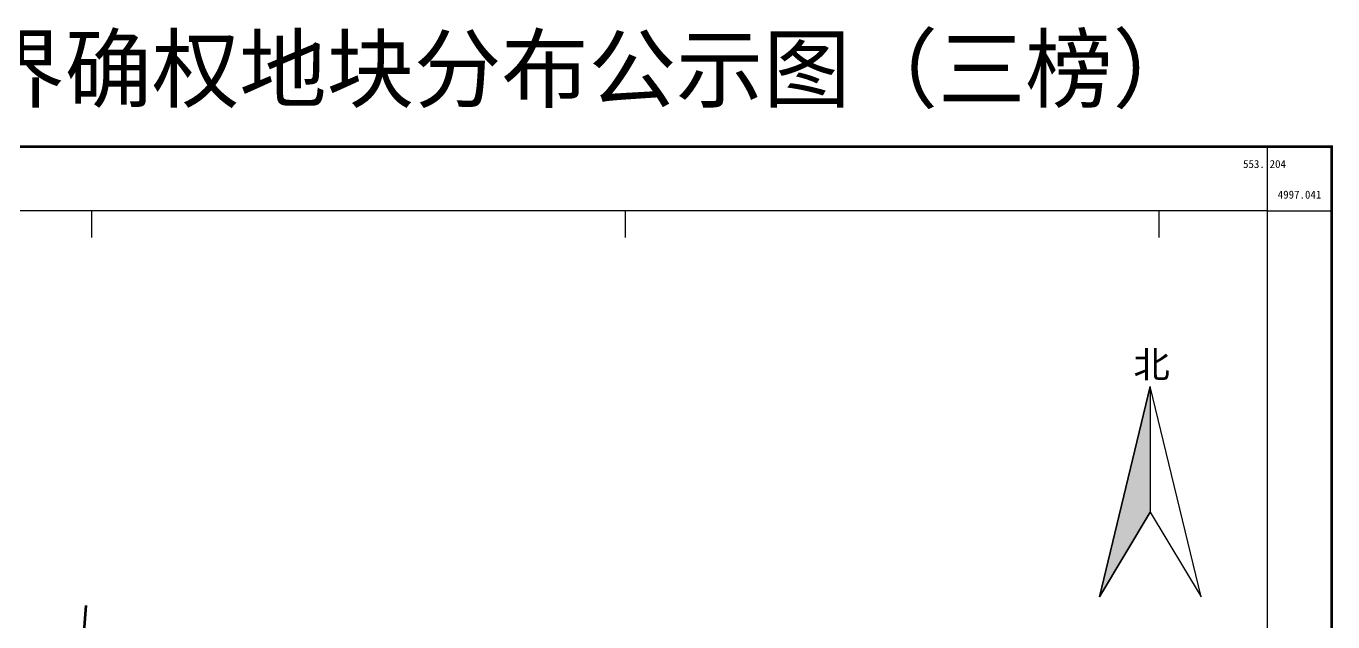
# Model space of a CAD drawing. Extents: x 548008 to 28551814, y 4990738 to 4997387.
# Drawn here: x 550877 to 553326, y 4996270 to 4997387 of the extents above; entities that cross this region are included whole.
import ezdxf
from ezdxf.enums import TextEntityAlignment as Align

# ---------------------------------------------------------------- set-up
doc = ezdxf.new("R2010")
doc.units = 0
doc.header["$LTSCALE"] = 10
doc.layers.add('TK', color=7, linetype='CONTINUOUS')
doc.layers.add('测地框', color=1, linetype='CONTINUOUS')
doc.styles.add('宋体', font='')
doc.styles.get('宋体').set_extended_font_data('SimSun')

msp = doc.modelspace()

# ---------------------------------------------------------------- hatches: boundary and pattern name
at = {"layer": 'TK', "linetype": 'Continuous'}
msp.add_hatch(color=7, dxfattribs=at).paths.add_polyline_path([(552984.3, 4996711.3), (552984.3, 4996475.5), (552889.3, 4996316.9)])

# ---------------------------------------------------------------- linework, layer by layer
for p, q in [((553204, 4997041), (553204, 4997161)), ((551000, 4997041), (551000, 4996991)), ((552000, 4997041), (552000, 4996991)), ((553000, 4997041), (553000, 4996991)), ((553204, 4997041), (553324, 4997041))]:
    msp.add_line(p, q, dxfattribs=at)
at = {"layer": 'TK', "linetype": 'Continuous', "const_width": 5, "flags": 128}
msp.add_lwpolyline([(548084, 4990921), (553324, 4990921), (553324, 4997161), (548084, 4997161)], close=True, dxfattribs=at)
at = {"layer": 'TK', "linetype": 'Continuous', "flags": 128}
for points in [[(548204, 4990980.9), (553204, 4990980.9), (553204, 4997041), (548204, 4997041)], [(552984.3, 4996711.3), (552889.3, 4996316.9), (552984.3, 4996475.5), (553079.4, 4996316.9)], [(552984.3, 4996711.3), (552984.3, 4996475.5), (552889.3, 4996316.9)]]:
    msp.add_lwpolyline(points, close=True, dxfattribs=at)
at = {"layer": '测地框', "color": 0, "linetype": 'Continuous', "flags": 128}
msp.add_lwpolyline([(550823.5, 4994171.4), (550988.5, 4996300.8)], dxfattribs=at)
at = {"layer": '测地框', "color": 0, "linetype": 'Continuous', "elevation": 0, "flags": 128}
msp.add_lwpolyline([(550825.8, 4994171.3), (550990.8, 4996300.8)], dxfattribs=at)

# ---------------------------------------------------------------- texts
at = {"layer": 'TK', "color": 0, "linetype": 'Continuous', "style": '宋体'}
msp.add_text('第七师一二八团四连国有农用地勘界确权地块分布公示图（三榜）', height=120, dxfattribs=at).set_placement((550704, 4997211), align=Align.BOTTOM_CENTER)
msp.add_text('553.', height=15, dxfattribs=at).set_placement((553199, 4997128.5), align=Align.MIDDLE_RIGHT)
msp.add_text('204', height=15, dxfattribs=at).set_placement((553208, 4997128.5), align=Align.MIDDLE_LEFT)
msp.add_text('4997.041', height=15, dxfattribs=at).set_placement((553264, 4997071), align=Align.MIDDLE)
at = {"layer": 'TK', "color": 7, "linetype": 'Continuous', "style": '宋体'}
msp.add_text('北', height=50, dxfattribs=at).set_placement((552986.8, 4996712.5), align=Align.BOTTOM_CENTER)

doc.saveas('drawing.dxf')
